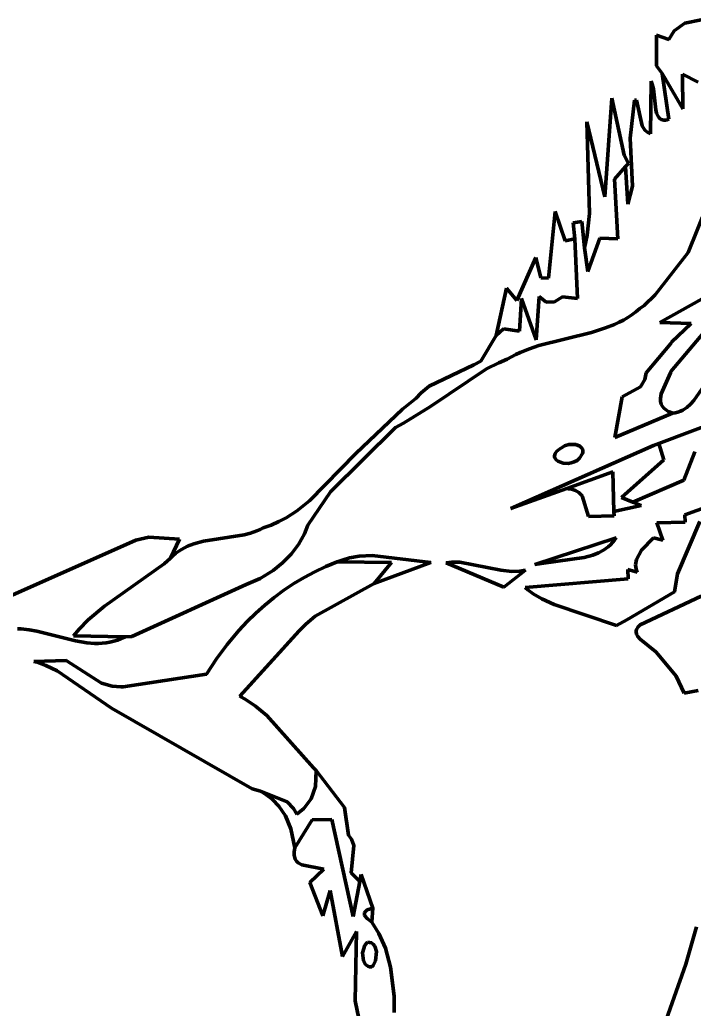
# Model space of a CAD drawing. Header units: millimetres. Extents: x 0 to 8.3, y 0 to 12.4.
# Drawn here: x 3.044 to 4.204, y 6.17 to 7.871 of the extents above; entities that cross this region are included whole.
import ezdxf

# ---------------------------------------------------------------- set-up
doc = ezdxf.new("R2010")
doc.units = ezdxf.units.MM
for name, color, linetype, lineweight in [('color#131313ff', 7, 'CONTINUOUS', 100), ('color#7c7c7cff', 7, 'CONTINUOUS', 100), ('color#c5c5c5ff', 7, 'CONTINUOUS', 100), ('color#ffffffff', 7, 'CONTINUOUS', 100)]:
    doc.layers.add(name, color=color, linetype=linetype, lineweight=lineweight)

msp = doc.modelspace()

# ---------------------------------------------------------------- linework, layer by layer
at = {"layer": 'color#131313ff'}
for p, q in [((4.1603, 7.7001), (4.1484, 7.7788)), ((4.1484, 7.7788), (4.1538, 7.7705)), ((4.1835, 7.7759), (4.1834, 7.7775)), ((4.1834, 7.7775), (4.2107, 7.7641)), ((4.1839, 7.7181), (4.1835, 7.7759)), ((4.1287, 7.6749), (4.1297, 7.7654)), ((4.1297, 7.7654), (4.1316, 7.7607)), ((4.1316, 7.7607), (4.1336, 7.7522)), ((4.1538, 7.7705), (4.1839, 7.7181)), ((4.1336, 7.7522), (4.1376, 7.7165)), ((4.0936, 7.6674), (4.1011, 7.7328)), ((4.1011, 7.7328), (4.1045, 7.7329)), ((4.1045, 7.7329), (4.114, 7.6887)), ((4.1376, 7.7165), (4.139, 7.7109)), ((4.139, 7.7109), (4.141, 7.7062)), ((4.141, 7.7062), (4.1422, 7.7042)), ((4.1422, 7.7042), (4.1437, 7.7024)), ((4.114, 7.6887), (4.1189, 7.6815)), ((4.1437, 7.7024), (4.1453, 7.701)), ((4.1453, 7.701), (4.1471, 7.6999)), ((4.1471, 7.6999), (4.1492, 7.6991)), ((4.1492, 7.6991), (4.1516, 7.6987)), ((4.1516, 7.6987), (4.1542, 7.6988)), ((4.1542, 7.6988), (4.1571, 7.6992)), ((4.1571, 7.6992), (4.1603, 7.7001)), ((4.1189, 7.6815), (4.1242, 7.6772)), ((4.1242, 7.6772), (4.1287, 7.6749)), ((4.0974, 7.5849), (4.0936, 7.6674)), ((4.0668, 7.5973), (4.0859, 7.6188)), ((4.0859, 7.6188), (4.0898, 7.5541)), ((4.0723, 7.4948), (4.0668, 7.5973)), ((4.0898, 7.5541), (4.0974, 7.5849)), ((4.2255, 7.5506), (4.1934, 7.4709)), ((3.9954, 7.5219), (4.0104, 7.5244)), ((3.9988, 7.4946), (3.9954, 7.5219)), ((4.0104, 7.5244), (4.0154, 7.4789)), ((4.0032, 7.3919), (3.9988, 7.4946)), ((4.0207, 7.4386), (4.0414, 7.4959)), ((4.0414, 7.4959), (4.0723, 7.4948)), ((4.0154, 7.4789), (4.0207, 7.4386)), ((4.1934, 7.4709), (4.1365, 7.3985)), ((4.1365, 7.3985), (4.1175, 7.3801)), ((3.9037, 7.3358), (3.9071, 7.3918)), ((3.9071, 7.3918), (3.9318, 7.321)), ((3.9318, 7.321), (3.937, 7.3954)), ((3.937, 7.3954), (3.9494, 7.3858)), ((3.9494, 7.3858), (3.9634, 7.3861)), ((3.9634, 7.3861), (3.9774, 7.3949)), ((3.9774, 7.3949), (4.0032, 7.3919)), ((4.0965, 7.3641), (4.0894, 7.3594)), ((4.1035, 7.3692), (4.0965, 7.3641)), ((4.1103, 7.3748), (4.1035, 7.3692)), ((4.1175, 7.3801), (4.1103, 7.3748)), ((4.067, 7.3476), (4.0515, 7.3414)), ((4.0746, 7.3512), (4.067, 7.3476)), ((4.0821, 7.3551), (4.0746, 7.3512)), ((4.0894, 7.3594), (4.0821, 7.3551)), ((4.1637, 7.2668), (4.2456, 7.3636)), ((3.8634, 7.3283), (3.8761, 7.34)), ((3.8761, 7.34), (3.9037, 7.3358)), ((4.0274, 7.3337), (3.9366, 7.3111)), ((4.0515, 7.3414), (4.0274, 7.3337)), ((3.8371, 7.2842), (3.8634, 7.3283)), ((3.9048, 7.2994), (3.8971, 7.2958)), ((3.9205, 7.3058), (3.9048, 7.2994)), ((3.9366, 7.3111), (3.9205, 7.3058)), ((3.8251, 7.2782), (3.8371, 7.2842)), ((3.8677, 7.2815), (3.8468, 7.271)), ((3.8821, 7.2876), (3.8677, 7.2815)), ((3.8895, 7.2919), (3.8821, 7.2876)), ((3.8971, 7.2958), (3.8895, 7.2919)), ((3.7483, 7.2414), (3.8251, 7.2782)), ((3.8468, 7.271), (3.7502, 7.2065)), ((4.1471, 7.2284), (4.1627, 7.2643)), ((4.1627, 7.2643), (4.1637, 7.2668)), ((4.2305, 7.2564), (4.2033, 7.2165)), ((3.7251, 7.22), (3.7344, 7.2302)), ((3.7344, 7.2302), (3.7483, 7.2414)), ((4.1457, 7.2203), (4.1471, 7.2284)), ((3.7024, 7.2021), (3.7251, 7.22)), ((4.1428, 7.1428), (4.3374, 7.2158)), ((4.1459, 7.2152), (4.1457, 7.2203)), ((4.1472, 7.2104), (4.1459, 7.2152)), ((4.2033, 7.2165), (4.1976, 7.2102)), ((3.6222, 7.1258), (3.7024, 7.2021)), ((3.7502, 7.2065), (3.7043, 7.1776)), ((4.1483, 7.2081), (4.1472, 7.2104)), ((4.1497, 7.2059), (4.1483, 7.2081)), ((4.1515, 7.2038), (4.1497, 7.2059)), ((4.1536, 7.2018), (4.1515, 7.2038)), ((4.1561, 7.1999), (4.1536, 7.2018)), ((4.1591, 7.1981), (4.1561, 7.1999)), ((4.1624, 7.1965), (4.1591, 7.1981)), ((4.1663, 7.195), (4.1624, 7.1965)), ((4.1711, 7.1958), (4.1663, 7.195)), ((4.1757, 7.1969), (4.1711, 7.1958)), ((4.18, 7.1984), (4.1757, 7.1969)), ((4.1839, 7.2002), (4.18, 7.1984)), ((4.1877, 7.2023), (4.1839, 7.2002)), ((4.1912, 7.2047), (4.1877, 7.2023)), ((4.1976, 7.2102), (4.1912, 7.2047)), ((3.7043, 7.1776), (3.6905, 7.1704)), ((3.6905, 7.1704), (3.5787, 7.06)), ((4.1518, 7.1146), (4.1428, 7.1428)), ((4.2049, 7.1286), (4.1861, 7.0796)), ((3.5422, 7.0443), (3.6222, 7.1258)), ((4.0789, 7.0499), (4.1518, 7.1146)), ((4.1861, 7.0796), (4.0984, 7.0422)), ((3.5787, 7.06), (3.5397, 7.0023)), ((3.5199, 7.0268), (3.5422, 7.0443)), ((4.0984, 7.0422), (4.0789, 7.0499)), ((4.1878, 7.0203), (4.2789, 7.0531)), ((3.5021, 7.0153), (3.5199, 7.0268)), ((3.4765, 7.0026), (3.4896, 7.0085)), ((3.4896, 7.0085), (3.5021, 7.0153)), ((4.1397, 7.0064), (4.1884, 7.0079)), ((4.2136, 7.0089), (4.1748, 6.9189)), ((4.1884, 7.0079), (4.1878, 7.0203)), ((3.4412, 6.9887), (3.4522, 6.9926)), ((3.4522, 6.9926), (3.4576, 6.9949)), ((3.4576, 6.9949), (3.4629, 6.9976)), ((3.4629, 6.9976), (3.4765, 7.0026)), ((3.5397, 7.0023), (3.5336, 6.9876)), ((4.15, 6.9764), (4.1397, 7.0064)), ((3.3434, 6.9702), (3.3601, 6.9747)), ((3.3601, 6.9747), (3.4299, 6.9857)), ((3.4299, 6.9857), (3.4412, 6.9887)), ((3.5336, 6.9876), (3.5233, 6.9693)), ((4.1133, 6.9593), (4.1337, 6.9805)), ((4.1337, 6.9805), (4.15, 6.9764)), ((3.3129, 6.9541), (3.3176, 6.9577)), ((3.3176, 6.9577), (3.3225, 6.9608)), ((3.3225, 6.9608), (3.3276, 6.9636)), ((3.3276, 6.9636), (3.3327, 6.9661)), ((3.3327, 6.9661), (3.3434, 6.9702)), ((3.5233, 6.9693), (3.5108, 6.9526)), ((4.1043, 6.9433), (4.1133, 6.9593)), ((3.2926, 6.9362), (3.3038, 6.9458)), ((3.3038, 6.9458), (3.3083, 6.9502)), ((3.3083, 6.9502), (3.3129, 6.9541)), ((3.5108, 6.9526), (3.4963, 6.9377)), ((3.5705, 6.9313), (3.5899, 6.9392)), ((3.5899, 6.9392), (3.6834, 6.9382)), ((4.103, 6.9342), (4.1043, 6.9433)), ((3.1902, 6.8632), (3.2926, 6.9362)), ((3.48, 6.9245), (3.4576, 6.9109)), ((3.4963, 6.9377), (3.48, 6.9245)), ((3.5334, 6.9127), (3.5517, 6.9225)), ((3.5517, 6.9225), (3.5705, 6.9313)), ((3.6834, 6.9382), (3.6536, 6.9023)), ((3.7772, 6.9375), (3.7868, 6.9386)), ((3.8763, 6.8959), (3.7772, 6.9375)), ((3.7868, 6.9386), (3.8011, 6.9386)), ((3.8011, 6.9386), (3.8714, 6.9251)), ((3.8714, 6.9251), (3.8901, 6.9231)), ((3.9136, 6.9249), (3.8763, 6.8959)), ((3.8901, 6.9231), (3.9041, 6.9235)), ((3.9041, 6.9235), (3.9136, 6.9249)), ((4.09, 6.9103), (4.0896, 6.9261)), ((4.0896, 6.9261), (4.1054, 6.9214)), ((4.1038, 6.9267), (4.103, 6.9342)), ((4.1054, 6.9214), (4.1038, 6.9267)), ((3.4576, 6.9109), (3.4333, 6.9006)), ((3.5156, 6.9021), (3.5334, 6.9127)), ((3.9132, 6.8953), (4.09, 6.9103)), ((4.1748, 6.9189), (4.1697, 6.8879)), ((3.4333, 6.9006), (3.2369, 6.8109)), ((3.4817, 6.8782), (3.4984, 6.8905)), ((3.4984, 6.8905), (3.5156, 6.9021)), ((3.6536, 6.9023), (3.5523, 6.8458)), ((3.9177, 6.8915), (3.9132, 6.8953)), ((3.927, 6.8847), (3.9177, 6.8915)), ((4.1697, 6.8879), (4.0877, 6.8396)), ((3.4656, 6.865), (3.4817, 6.8782)), ((3.9419, 6.8758), (3.927, 6.8847)), ((3.9631, 6.8659), (3.9419, 6.8758)), ((4.1106, 6.8312), (4.2155, 6.8806)), ((3.162, 6.8395), (3.1902, 6.8632)), ((3.4502, 6.8512), (3.4656, 6.865)), ((4.0702, 6.8302), (3.9631, 6.8659)), ((3.1464, 6.8237), (3.162, 6.8395)), ((3.4353, 6.8366), (3.4502, 6.8512)), ((3.5523, 6.8458), (3.5361, 6.8325)), ((4.0877, 6.8396), (4.0702, 6.8302)), ((3.1367, 6.8123), (3.1464, 6.8237)), ((3.401, 6.7976), (3.4211, 6.8215)), ((3.4211, 6.8215), (3.4353, 6.8366)), ((3.5249, 6.8211), (3.4225, 6.7083)), ((3.5361, 6.8325), (3.5249, 6.8211)), ((4.104, 6.8191), (4.1041, 6.821)), ((4.1041, 6.821), (4.1046, 6.823)), ((4.1046, 6.823), (4.1055, 6.825)), ((4.1055, 6.825), (4.1068, 6.827)), ((4.1068, 6.827), (4.1084, 6.8291)), ((4.1084, 6.8291), (4.1106, 6.8312)), ((3.2256, 6.8107), (3.1367, 6.8123)), ((3.2369, 6.8109), (3.2256, 6.8107)), ((4.1047, 6.8153), (4.104, 6.8191)), ((4.1065, 6.8117), (4.1047, 6.8153)), ((4.1109, 6.8064), (4.1065, 6.8117)), ((4.1376, 6.7848), (4.1109, 6.8064)), ((3.3824, 6.7725), (3.401, 6.7976)), ((3.0688, 6.7684), (3.1242, 6.7698)), ((3.1242, 6.7698), (3.1849, 6.731)), ((3.3654, 6.7464), (3.3824, 6.7725)), ((4.1417, 6.7799), (4.1376, 6.7848)), ((4.1726, 6.7431), (4.1417, 6.7799)), ((3.0741, 6.7669), (3.0688, 6.7684)), ((3.0894, 6.7615), (3.0741, 6.7669)), ((3.1088, 6.7523), (3.0894, 6.7615)), ((3.2019, 6.6879), (3.1088, 6.7523)), ((3.2222, 6.7247), (3.3654, 6.7464)), ((4.1866, 6.7138), (4.1726, 6.7431)), ((3.1849, 6.731), (3.2031, 6.726)), ((3.2031, 6.726), (3.2183, 6.7247)), ((3.2183, 6.7247), (3.2222, 6.7247)), ((4.2103, 6.718), (4.1866, 6.7138)), ((3.4225, 6.7083), (3.4338, 6.7021)), ((3.4338, 6.7021), (3.4497, 6.6915)), ((3.4441, 6.5492), (3.2019, 6.6879)), ((3.4497, 6.6915), (3.4691, 6.6753)), ((3.4691, 6.6753), (3.5496, 6.5854)), ((3.5496, 6.5854), (3.554, 6.5809)), ((3.554, 6.5809), (3.553, 6.5535)), ((3.458, 6.5452), (3.4441, 6.5492)), ((3.553, 6.5535), (3.5451, 6.5319)), ((3.5041, 6.5269), (3.458, 6.5452)), ((3.5451, 6.5319), (3.5326, 6.5156)), ((3.515, 6.5156), (3.5041, 6.5269)), ((3.5205, 6.5058), (3.515, 6.5156)), ((3.5326, 6.5156), (3.5205, 6.5058)), ((4.1892, 6.2481), (4.2076, 6.3118)), ((4.1011, 5.9972), (4.1892, 6.2481))]:
    msp.add_line(p, q, dxfattribs=at)
at = {"layer": 'color#7c7c7cff'}
for p, q in [((4.0503, 7.567), (4.0623, 7.7364)), ((4.0623, 7.7364), (4.0832, 7.6385)), ((4.024, 7.5383), (4.0191, 7.6955)), ((4.0191, 7.6955), (4.0503, 7.567)), ((4.0832, 7.6385), (4.0908, 7.6242)), ((4.0908, 7.6242), (4.0859, 7.6188)), ((4.0859, 7.6188), (4.0668, 7.5973)), ((4.0668, 7.5973), (4.0723, 7.4948)), ((3.9532, 7.427), (3.9645, 7.5419)), ((3.9645, 7.5419), (3.982, 7.4912)), ((4.0199, 7.5011), (4.024, 7.5383)), ((4.0154, 7.4789), (4.0199, 7.5011)), ((3.982, 7.4912), (3.9988, 7.4946)), ((3.9988, 7.4946), (4.0032, 7.3919)), ((4.0414, 7.4959), (4.0207, 7.4386)), ((4.0723, 7.4948), (4.0414, 7.4959)), ((4.0207, 7.4386), (4.0154, 7.4789)), ((3.8987, 7.3888), (3.9313, 7.4625)), ((3.9313, 7.4625), (3.9402, 7.4274)), ((3.9402, 7.4274), (3.9532, 7.427)), ((3.8634, 7.3283), (3.8809, 7.4101)), ((3.8809, 7.4101), (3.8987, 7.3888)), ((3.9071, 7.3918), (3.9037, 7.3358)), ((3.9318, 7.321), (3.9071, 7.3918)), ((3.937, 7.3954), (3.9318, 7.321)), ((3.9494, 7.3858), (3.937, 7.3954)), ((3.9634, 7.3861), (3.9494, 7.3858)), ((3.9774, 7.3949), (3.9634, 7.3861)), ((4.0032, 7.3919), (3.9774, 7.3949)), ((4.1449, 7.351), (4.2172, 7.3913)), ((4.1984, 7.3489), (4.1449, 7.351)), ((4.2456, 7.3636), (4.1637, 7.2668)), ((4.1645, 7.317), (4.1984, 7.3489)), ((3.8761, 7.34), (3.8634, 7.3283)), ((3.9037, 7.3358), (3.8761, 7.34)), ((4.1212, 7.2641), (4.1638, 7.3146)), ((4.1638, 7.3146), (4.1645, 7.317)), ((4.1189, 7.2527), (4.1212, 7.2641)), ((4.1627, 7.2643), (4.1471, 7.2284)), ((4.1637, 7.2668), (4.1627, 7.2643)), ((4.1116, 7.2403), (4.1189, 7.2527)), ((4.08, 7.2231), (4.1116, 7.2403)), ((4.1471, 7.2284), (4.1457, 7.2203)), ((4.0673, 7.1532), (4.08, 7.2231)), ((4.1457, 7.2203), (4.1459, 7.2152)), ((4.1459, 7.2152), (4.1472, 7.2104)), ((4.1663, 7.195), (4.0673, 7.1532)), ((4.1472, 7.2104), (4.1483, 7.2081)), ((4.1483, 7.2081), (4.1497, 7.2059)), ((4.1497, 7.2059), (4.1515, 7.2038)), ((4.1515, 7.2038), (4.1536, 7.2018)), ((4.1536, 7.2018), (4.1561, 7.1999)), ((4.1561, 7.1999), (4.1591, 7.1981)), ((4.1591, 7.1981), (4.1624, 7.1965)), ((4.1624, 7.1965), (4.1663, 7.195)), ((3.8883, 7.0312), (4.1339, 7.1392)), ((4.1339, 7.1392), (4.1428, 7.1428)), ((4.1428, 7.1428), (4.1518, 7.1146)), ((4.1518, 7.1146), (4.0789, 7.0499)), ((4.0638, 7.0943), (3.9846, 7.0652)), ((4.0658, 7.0258), (4.0638, 7.0943)), ((3.9846, 7.0652), (3.8883, 7.0312)), ((4.0789, 7.0499), (4.0984, 7.0422)), ((4.0984, 7.0422), (4.1125, 7.0363)), ((4.1125, 7.0363), (4.0658, 7.0258)), ((3.0212, 6.8774), (3.2438, 6.9765)), ((3.2438, 6.9765), (3.2664, 6.9821)), ((3.2664, 6.9821), (3.3187, 6.9786)), ((3.3187, 6.9786), (3.3038, 6.9458)), ((3.9298, 6.9348), (4.0698, 6.9807)), ((4.0667, 6.9764), (4.0634, 6.9724)), ((4.0698, 6.9807), (4.0667, 6.9764)), ((4.048, 6.9595), (4.0391, 6.9548)), ((4.0521, 6.9623), (4.048, 6.9595)), ((4.0561, 6.9653), (4.0521, 6.9623)), ((4.0599, 6.9687), (4.0561, 6.9653)), ((4.0634, 6.9724), (4.0599, 6.9687)), ((3.3038, 6.9458), (3.2926, 6.9362)), ((3.5899, 6.9392), (3.6005, 6.9431)), ((3.6834, 6.9382), (3.5899, 6.9392)), ((3.6005, 6.9431), (3.6112, 6.9461)), ((3.6112, 6.9461), (3.6277, 6.949)), ((3.6277, 6.949), (3.65, 6.9503)), ((3.65, 6.9503), (3.7508, 6.9382)), ((4.0145, 6.9466), (3.9447, 6.9374)), ((4.0296, 6.9509), (4.0145, 6.9466)), ((4.0391, 6.9548), (4.0296, 6.9509)), ((3.2926, 6.9362), (3.1902, 6.8632)), ((3.7508, 6.9382), (3.6536, 6.9023)), ((3.6536, 6.9023), (3.6834, 6.9382)), ((3.9447, 6.9374), (3.9298, 6.9348)), ((3.1902, 6.8632), (3.162, 6.8395)), ((3.162, 6.8395), (3.1464, 6.8237)), ((3.047, 6.824), (3.0403, 6.8242)), ((3.0604, 6.8226), (3.047, 6.824)), ((3.0738, 6.8203), (3.0604, 6.8226)), ((3.1401, 6.8036), (3.0738, 6.8203)), ((3.1464, 6.8237), (3.1367, 6.8123)), ((3.1367, 6.8123), (3.2256, 6.8107)), ((3.1599, 6.8002), (3.1401, 6.8036)), ((3.2059, 6.8029), (3.1993, 6.8013)), ((3.2125, 6.805), (3.2059, 6.8029)), ((3.219, 6.8076), (3.2125, 6.805)), ((3.2256, 6.8107), (3.219, 6.8076)), ((3.1731, 6.7992), (3.1599, 6.8002)), ((3.1796, 6.7991), (3.1731, 6.7992)), ((3.1862, 6.7994), (3.1796, 6.7991)), ((3.1928, 6.8002), (3.1862, 6.7994)), ((3.1993, 6.8013), (3.1928, 6.8002)), ((3.553, 6.5535), (3.554, 6.5809)), ((3.554, 6.5809), (3.6026, 6.517)), ((3.5451, 6.5319), (3.553, 6.5535)), ((3.4655, 6.5408), (3.458, 6.5452)), ((3.458, 6.5452), (3.5041, 6.5269)), ((3.4788, 6.5309), (3.4655, 6.5408)), ((3.49, 6.5193), (3.4788, 6.5309)), ((3.5326, 6.5156), (3.5451, 6.5319)), ((3.5012, 6.5029), (3.49, 6.5193)), ((3.5041, 6.5269), (3.515, 6.5156)), ((3.515, 6.5156), (3.5205, 6.5058)), ((3.5205, 6.5058), (3.5326, 6.5156)), ((3.6026, 6.517), (3.6094, 6.4694)), ((3.5106, 6.4807), (3.5012, 6.5029)), ((3.5171, 6.4479), (3.5106, 6.4807)), ((3.5469, 6.4959), (3.5171, 6.4479)), ((3.581, 6.4965), (3.5469, 6.4959)), ((3.6173, 6.3298), (3.581, 6.4965)), ((3.6094, 6.4694), (3.6147, 6.4629)), ((3.6147, 6.4629), (3.6187, 6.4516)), ((3.6187, 6.4516), (3.6138, 6.4046)), ((3.6138, 6.4046), (3.6291, 6.3901)), ((3.6291, 6.3901), (3.6173, 6.3298)), ((3.6418, 6.341), (3.6515, 6.3442)), ((3.6515, 6.3442), (3.6498, 6.3199)), ((3.637, 6.3368), (3.6418, 6.341)), ((3.637, 6.3317), (3.637, 6.3368)), ((3.6419, 6.3257), (3.637, 6.3317)), ((3.6498, 6.3199), (3.6419, 6.3257)), ((3.6338, 6.2673), (3.6376, 6.2803)), ((3.6376, 6.2803), (3.6419, 6.2855)), ((3.6419, 6.2855), (3.6457, 6.2854)), ((3.6457, 6.2854), (3.649, 6.2844)), ((3.649, 6.2844), (3.6517, 6.2825)), ((3.6517, 6.2825), (3.6548, 6.2786)), ((3.6548, 6.2786), (3.6575, 6.2697)), ((3.6352, 6.2536), (3.6338, 6.2673)), ((3.6575, 6.2697), (3.6559, 6.2537)), ((3.6386, 6.2474), (3.6352, 6.2536)), ((3.6425, 6.2444), (3.6386, 6.2474)), ((3.6457, 6.2433), (3.6425, 6.2444)), ((3.6495, 6.2431), (3.6457, 6.2433)), ((3.6518, 6.2455), (3.6495, 6.2431)), ((3.6559, 6.2537), (3.6518, 6.2455))]:
    msp.add_line(p, q, dxfattribs=at)
at = {"layer": 'color#c5c5c5ff'}
for p, q in [((4.169, 7.852), (4.1878, 7.8654)), ((4.1878, 7.8654), (4.2159, 7.8711)), ((4.1389, 7.7922), (4.1391, 7.8449)), ((4.1391, 7.8449), (4.1599, 7.8372)), ((4.1599, 7.8372), (4.169, 7.852)), ((4.1484, 7.7788), (4.1389, 7.7922)), ((4.1538, 7.7705), (4.1484, 7.7788)), ((4.2107, 7.7641), (4.1834, 7.7775)), ((4.1834, 7.7775), (4.1835, 7.7759)), ((4.1835, 7.7759), (4.1839, 7.7181)), ((4.1839, 7.7181), (4.1538, 7.7705)), ((3.9647, 7.1254), (3.9659, 7.1274)), ((3.9659, 7.1274), (3.9677, 7.1295)), ((3.9677, 7.1295), (3.97, 7.1316)), ((3.97, 7.1316), (3.9729, 7.1338)), ((3.9729, 7.1338), (3.9765, 7.136)), ((3.9765, 7.136), (3.9807, 7.1391)), ((3.9807, 7.1391), (3.9881, 7.1414)), ((3.9881, 7.1414), (4.0002, 7.1409)), ((4.0002, 7.1409), (4.0071, 7.1382)), ((4.0071, 7.1382), (4.0107, 7.135)), ((4.0107, 7.135), (4.0121, 7.1323)), ((4.0122, 7.1276), (4.0117, 7.1258)), ((4.0121, 7.1323), (4.0125, 7.1293)), ((4.0125, 7.1293), (4.0122, 7.1276)), ((3.9636, 7.1216), (3.9639, 7.1234)), ((3.9638, 7.1198), (3.9636, 7.1216)), ((3.9643, 7.1181), (3.9638, 7.1198)), ((3.9639, 7.1234), (3.9647, 7.1254)), ((3.9652, 7.1165), (3.9643, 7.1181)), ((3.9664, 7.115), (3.9652, 7.1165)), ((3.9696, 7.1125), (3.9664, 7.115)), ((3.9738, 7.1105), (3.9696, 7.1125)), ((3.9787, 7.1092), (3.9738, 7.1105)), ((3.9868, 7.1087), (3.9787, 7.1092)), ((3.9922, 7.1094), (3.9868, 7.1087)), ((3.9975, 7.1111), (3.9922, 7.1094)), ((4.0023, 7.1138), (3.9975, 7.1111)), ((4.0044, 7.1155), (4.0023, 7.1138)), ((4.0063, 7.1176), (4.0044, 7.1155)), ((4.008, 7.1199), (4.0063, 7.1176)), ((4.0096, 7.122), (4.008, 7.1199)), ((4.0108, 7.1239), (4.0096, 7.122)), ((4.0117, 7.1258), (4.0108, 7.1239)), ((3.9846, 7.0652), (4.0638, 7.0943)), ((4.0638, 7.0943), (4.0658, 7.0258)), ((3.9875, 7.0651), (3.9846, 7.0652)), ((3.9929, 7.0644), (3.9875, 7.0651)), ((3.9997, 7.0623), (3.9929, 7.0644)), ((4.0052, 7.0588), (3.9997, 7.0623)), ((4.0109, 7.0527), (4.0052, 7.0588)), ((4.0218, 7.0173), (4.0109, 7.0527)), ((4.0658, 7.0258), (4.0661, 7.0183)), ((4.0661, 7.0183), (4.0218, 7.0173)), ((3.5171, 6.4479), (3.5469, 6.4959)), ((3.5469, 6.4959), (3.581, 6.4965)), ((3.581, 6.4965), (3.6173, 6.3298)), ((3.5164, 6.4444), (3.5171, 6.4479)), ((3.5159, 6.4382), (3.516, 6.4412)), ((3.516, 6.4354), (3.5159, 6.4382)), ((3.516, 6.4412), (3.5164, 6.4444)), ((3.5164, 6.4329), (3.516, 6.4354)), ((3.5179, 6.4285), (3.5164, 6.4329)), ((3.5202, 6.4248), (3.5179, 6.4285)), ((3.5232, 6.4218), (3.5202, 6.4248)), ((3.529, 6.4185), (3.5232, 6.4218)), ((3.5673, 6.4112), (3.529, 6.4185)), ((3.5431, 6.3882), (3.5673, 6.4112)), ((3.6291, 6.3901), (3.6311, 6.4022)), ((3.6311, 6.4022), (3.6515, 6.3442)), ((3.5656, 6.3307), (3.5431, 6.3882)), ((3.6173, 6.3298), (3.6291, 6.3901)), ((3.5777, 6.3745), (3.5656, 6.3307)), ((3.5993, 6.2609), (3.5777, 6.3745)), ((3.6515, 6.3442), (3.6418, 6.341)), ((3.6418, 6.341), (3.637, 6.3368)), ((3.637, 6.3368), (3.637, 6.3317)), ((3.637, 6.3317), (3.6419, 6.3257)), ((3.6419, 6.3257), (3.6498, 6.3199)), ((3.6498, 6.3199), (3.6615, 6.3006)), ((3.6235, 6.3043), (3.5993, 6.2609)), ((3.621, 6.185), (3.6235, 6.3043)), ((3.6615, 6.3006), (3.6728, 6.2751)), ((3.6376, 6.2803), (3.6338, 6.2673)), ((3.6419, 6.2855), (3.6376, 6.2803)), ((3.6457, 6.2854), (3.6419, 6.2855)), ((3.649, 6.2844), (3.6457, 6.2854)), ((3.6517, 6.2825), (3.649, 6.2844)), ((3.6548, 6.2786), (3.6517, 6.2825)), ((3.6575, 6.2697), (3.6548, 6.2786)), ((3.6338, 6.2673), (3.6352, 6.2536)), ((3.6559, 6.2537), (3.6575, 6.2697)), ((3.6728, 6.2751), (3.6819, 6.2429)), ((3.6352, 6.2536), (3.6386, 6.2474)), ((3.6386, 6.2474), (3.6425, 6.2444)), ((3.6425, 6.2444), (3.6457, 6.2433)), ((3.6457, 6.2433), (3.6495, 6.2431)), ((3.6495, 6.2431), (3.6518, 6.2455)), ((3.6518, 6.2455), (3.6559, 6.2537)), ((3.6819, 6.2429), (3.6878, 6.1927)), ((3.6878, 6.1927), (3.6877, 6.1647)), ((3.6272, 6.1543), (3.621, 6.185))]:
    msp.add_line(p, q, dxfattribs=at)
at = {"layer": 'color#ffffffff'}
for p, q in [((4.1878, 7.8654), (4.169, 7.852)), ((4.2159, 7.8711), (4.1878, 7.8654)), ((4.1391, 7.8449), (4.1389, 7.7922)), ((4.1599, 7.8372), (4.1391, 7.8449)), ((4.169, 7.852), (4.1599, 7.8372)), ((4.1389, 7.7922), (4.1484, 7.7788)), ((4.1484, 7.7788), (4.1603, 7.7001)), ((4.1297, 7.7654), (4.1287, 7.6749)), ((4.1316, 7.7607), (4.1297, 7.7654)), ((4.1336, 7.7522), (4.1316, 7.7607)), ((4.1376, 7.7165), (4.1336, 7.7522)), ((4.0623, 7.7364), (4.0503, 7.567)), ((4.0832, 7.6385), (4.0623, 7.7364)), ((4.1011, 7.7328), (4.0936, 7.6674)), ((4.1045, 7.7329), (4.1011, 7.7328)), ((4.114, 7.6887), (4.1045, 7.7329)), ((4.139, 7.7109), (4.1376, 7.7165)), ((4.141, 7.7062), (4.139, 7.7109)), ((4.1422, 7.7042), (4.141, 7.7062)), ((4.1437, 7.7024), (4.1422, 7.7042)), ((4.0503, 7.567), (4.0191, 7.6955)), ((4.0191, 7.6955), (4.024, 7.5383)), ((4.1189, 7.6815), (4.114, 7.6887)), ((4.1453, 7.701), (4.1437, 7.7024)), ((4.1471, 7.6999), (4.1453, 7.701)), ((4.1492, 7.6991), (4.1471, 7.6999)), ((4.1516, 7.6987), (4.1492, 7.6991)), ((4.1542, 7.6988), (4.1516, 7.6987)), ((4.1571, 7.6992), (4.1542, 7.6988)), ((4.1603, 7.7001), (4.1571, 7.6992)), ((4.1242, 7.6772), (4.1189, 7.6815)), ((4.1287, 7.6749), (4.1242, 7.6772)), ((4.0936, 7.6674), (4.0974, 7.5849)), ((4.0908, 7.6242), (4.0832, 7.6385)), ((4.0859, 7.6188), (4.0908, 7.6242)), ((4.0898, 7.5541), (4.0859, 7.6188)), ((4.0974, 7.5849), (4.0898, 7.5541)), ((3.9645, 7.5419), (3.9532, 7.427)), ((3.982, 7.4912), (3.9645, 7.5419)), ((4.024, 7.5383), (4.0199, 7.5011)), ((4.1934, 7.4709), (4.2255, 7.5506)), ((4.0104, 7.5244), (3.9954, 7.5219)), ((3.9954, 7.5219), (3.9988, 7.4946)), ((4.0154, 7.4789), (4.0104, 7.5244)), ((4.0199, 7.5011), (4.0154, 7.4789)), ((3.9988, 7.4946), (3.982, 7.4912)), ((4.1365, 7.3985), (4.1934, 7.4709)), ((3.9313, 7.4625), (3.8987, 7.3888)), ((3.9402, 7.4274), (3.9313, 7.4625)), ((3.9532, 7.427), (3.9402, 7.4274)), ((3.8809, 7.4101), (3.8634, 7.3283)), ((3.8987, 7.3888), (3.8809, 7.4101)), ((4.1175, 7.3801), (4.1365, 7.3985)), ((4.2172, 7.3913), (4.1449, 7.351)), ((4.0894, 7.3594), (4.0965, 7.3641)), ((4.0965, 7.3641), (4.1035, 7.3692)), ((4.1035, 7.3692), (4.1103, 7.3748)), ((4.1103, 7.3748), (4.1175, 7.3801)), ((4.0515, 7.3414), (4.067, 7.3476)), ((4.067, 7.3476), (4.0746, 7.3512)), ((4.0746, 7.3512), (4.0821, 7.3551)), ((4.0821, 7.3551), (4.0894, 7.3594)), ((4.1449, 7.351), (4.1984, 7.3489)), ((4.1984, 7.3489), (4.1645, 7.317)), ((3.9366, 7.3111), (4.0274, 7.3337)), ((4.0274, 7.3337), (4.0515, 7.3414)), ((3.8634, 7.3283), (3.8371, 7.2842)), ((4.1638, 7.3146), (4.1212, 7.2641)), ((4.1645, 7.317), (4.1638, 7.3146)), ((3.8971, 7.2958), (3.9048, 7.2994)), ((3.9048, 7.2994), (3.9205, 7.3058)), ((3.9205, 7.3058), (3.9366, 7.3111)), ((3.8371, 7.2842), (3.8251, 7.2782)), ((3.8468, 7.271), (3.8677, 7.2815)), ((3.8677, 7.2815), (3.8821, 7.2876)), ((3.8821, 7.2876), (3.8895, 7.2919)), ((3.8895, 7.2919), (3.8971, 7.2958)), ((3.8251, 7.2782), (3.7483, 7.2414)), ((3.7502, 7.2065), (3.8468, 7.271)), ((4.1212, 7.2641), (4.1189, 7.2527)), ((4.1189, 7.2527), (4.1116, 7.2403)), ((4.2033, 7.2165), (4.2305, 7.2564)), ((3.7344, 7.2302), (3.7251, 7.22)), ((3.7483, 7.2414), (3.7344, 7.2302)), ((4.1116, 7.2403), (4.08, 7.2231)), ((3.7251, 7.22), (3.7024, 7.2021)), ((4.08, 7.2231), (4.0673, 7.1532)), ((4.3374, 7.2158), (4.1428, 7.1428)), ((4.1976, 7.2102), (4.2033, 7.2165)), ((3.7024, 7.2021), (3.6222, 7.1258)), ((3.7043, 7.1776), (3.7502, 7.2065)), ((4.0673, 7.1532), (4.1663, 7.195)), ((4.1663, 7.195), (4.1711, 7.1958)), ((4.1711, 7.1958), (4.1757, 7.1969)), ((4.1757, 7.1969), (4.18, 7.1984)), ((4.18, 7.1984), (4.1839, 7.2002)), ((4.1839, 7.2002), (4.1877, 7.2023)), ((4.1877, 7.2023), (4.1912, 7.2047)), ((4.1912, 7.2047), (4.1976, 7.2102)), ((3.6905, 7.1704), (3.7043, 7.1776)), ((3.5787, 7.06), (3.6905, 7.1704)), ((4.1339, 7.1392), (3.8883, 7.0312)), ((3.9659, 7.1274), (3.9647, 7.1254)), ((3.9677, 7.1295), (3.9659, 7.1274)), ((3.97, 7.1316), (3.9677, 7.1295)), ((3.9729, 7.1338), (3.97, 7.1316)), ((3.9765, 7.136), (3.9729, 7.1338)), ((3.9807, 7.1391), (3.9765, 7.136)), ((3.9881, 7.1414), (3.9807, 7.1391)), ((4.0002, 7.1409), (3.9881, 7.1414)), ((4.0071, 7.1382), (4.0002, 7.1409)), ((4.0107, 7.135), (4.0071, 7.1382)), ((4.0121, 7.1323), (4.0107, 7.135)), ((4.0117, 7.1258), (4.0122, 7.1276)), ((4.0125, 7.1293), (4.0121, 7.1323)), ((4.0122, 7.1276), (4.0125, 7.1293)), ((4.1428, 7.1428), (4.1339, 7.1392)), ((4.1861, 7.0796), (4.2049, 7.1286)), ((3.6222, 7.1258), (3.5422, 7.0443)), ((3.9639, 7.1234), (3.9636, 7.1216)), ((3.9636, 7.1216), (3.9638, 7.1198)), ((3.9638, 7.1198), (3.9643, 7.1181)), ((3.9647, 7.1254), (3.9639, 7.1234)), ((3.9643, 7.1181), (3.9652, 7.1165)), ((3.9652, 7.1165), (3.9664, 7.115)), ((3.9664, 7.115), (3.9696, 7.1125)), ((3.9696, 7.1125), (3.9738, 7.1105)), ((3.9738, 7.1105), (3.9787, 7.1092)), ((3.9787, 7.1092), (3.9868, 7.1087)), ((3.9868, 7.1087), (3.9922, 7.1094)), ((3.9922, 7.1094), (3.9975, 7.1111)), ((3.9975, 7.1111), (4.0023, 7.1138)), ((4.0023, 7.1138), (4.0044, 7.1155)), ((4.0044, 7.1155), (4.0063, 7.1176)), ((4.0063, 7.1176), (4.008, 7.1199)), ((4.008, 7.1199), (4.0096, 7.122)), ((4.0096, 7.122), (4.0108, 7.1239)), ((4.0108, 7.1239), (4.0117, 7.1258)), ((4.0984, 7.0422), (4.1861, 7.0796)), ((3.5397, 7.0023), (3.5787, 7.06)), ((3.8883, 7.0312), (3.9846, 7.0652)), ((3.9846, 7.0652), (3.9875, 7.0651)), ((3.9875, 7.0651), (3.9929, 7.0644)), ((3.9929, 7.0644), (3.9997, 7.0623)), ((3.9997, 7.0623), (4.0052, 7.0588)), ((4.0052, 7.0588), (4.0109, 7.0527)), ((3.5422, 7.0443), (3.5199, 7.0268)), ((4.0109, 7.0527), (4.0218, 7.0173)), ((4.1125, 7.0363), (4.0984, 7.0422)), ((4.2789, 7.0531), (4.1878, 7.0203)), ((3.5199, 7.0268), (3.5021, 7.0153)), ((4.0658, 7.0258), (4.1125, 7.0363)), ((4.0661, 7.0183), (4.0658, 7.0258)), ((3.4896, 7.0085), (3.4765, 7.0026)), ((3.5021, 7.0153), (3.4896, 7.0085)), ((4.0218, 7.0173), (4.0661, 7.0183)), ((4.1884, 7.0079), (4.1397, 7.0064)), ((4.1748, 6.9189), (4.2136, 7.0089)), ((4.1878, 7.0203), (4.1884, 7.0079)), ((3.4522, 6.9926), (3.4412, 6.9887)), ((3.4576, 6.9949), (3.4522, 6.9926)), ((3.4629, 6.9976), (3.4576, 6.9949)), ((3.4765, 7.0026), (3.4629, 6.9976)), ((3.5336, 6.9876), (3.5397, 7.0023)), ((4.1397, 7.0064), (4.15, 6.9764)), ((3.2438, 6.9765), (3.0212, 6.8774)), ((3.2664, 6.9821), (3.2438, 6.9765)), ((3.3187, 6.9786), (3.2664, 6.9821)), ((3.3038, 6.9458), (3.3187, 6.9786)), ((3.3601, 6.9747), (3.3434, 6.9702)), ((3.4299, 6.9857), (3.3601, 6.9747)), ((3.4412, 6.9887), (3.4299, 6.9857)), ((3.5233, 6.9693), (3.5336, 6.9876)), ((4.0698, 6.9807), (3.9298, 6.9348)), ((4.0634, 6.9724), (4.0667, 6.9764)), ((4.0667, 6.9764), (4.0698, 6.9807)), ((4.1337, 6.9805), (4.1133, 6.9593)), ((4.15, 6.9764), (4.1337, 6.9805)), ((3.3176, 6.9577), (3.3129, 6.9541)), ((3.3225, 6.9608), (3.3176, 6.9577)), ((3.3276, 6.9636), (3.3225, 6.9608)), ((3.3327, 6.9661), (3.3276, 6.9636)), ((3.3434, 6.9702), (3.3327, 6.9661)), ((3.5108, 6.9526), (3.5233, 6.9693)), ((4.0391, 6.9548), (4.048, 6.9595)), ((4.048, 6.9595), (4.0521, 6.9623)), ((4.0521, 6.9623), (4.0561, 6.9653)), ((4.0561, 6.9653), (4.0599, 6.9687)), ((4.0599, 6.9687), (4.0634, 6.9724)), ((4.1133, 6.9593), (4.1043, 6.9433)), ((3.3083, 6.9502), (3.3038, 6.9458)), ((3.3129, 6.9541), (3.3083, 6.9502)), ((3.4963, 6.9377), (3.5108, 6.9526)), ((3.5899, 6.9392), (3.5705, 6.9313)), ((3.6005, 6.9431), (3.5899, 6.9392)), ((3.6112, 6.9461), (3.6005, 6.9431)), ((3.6277, 6.949), (3.6112, 6.9461)), ((3.65, 6.9503), (3.6277, 6.949)), ((3.7508, 6.9382), (3.65, 6.9503)), ((3.9447, 6.9374), (4.0145, 6.9466)), ((4.0145, 6.9466), (4.0296, 6.9509)), ((4.0296, 6.9509), (4.0391, 6.9548)), ((4.1043, 6.9433), (4.103, 6.9342)), ((3.4576, 6.9109), (3.48, 6.9245)), ((3.48, 6.9245), (3.4963, 6.9377)), ((3.5517, 6.9225), (3.5334, 6.9127)), ((3.5705, 6.9313), (3.5517, 6.9225)), ((3.6536, 6.9023), (3.7508, 6.9382)), ((3.7868, 6.9386), (3.7772, 6.9375)), ((3.7772, 6.9375), (3.8763, 6.8959)), ((3.8011, 6.9386), (3.7868, 6.9386)), ((3.8714, 6.9251), (3.8011, 6.9386)), ((3.8901, 6.9231), (3.8714, 6.9251)), ((3.8763, 6.8959), (3.9136, 6.9249)), ((3.9041, 6.9235), (3.8901, 6.9231)), ((3.9136, 6.9249), (3.9041, 6.9235)), ((3.9298, 6.9348), (3.9447, 6.9374)), ((4.1054, 6.9214), (4.0896, 6.9261)), ((4.0896, 6.9261), (4.09, 6.9103)), ((4.103, 6.9342), (4.1038, 6.9267)), ((4.1038, 6.9267), (4.1054, 6.9214)), ((3.4333, 6.9006), (3.4576, 6.9109)), ((3.5334, 6.9127), (3.5156, 6.9021)), ((4.09, 6.9103), (3.9132, 6.8953)), ((4.1697, 6.8879), (4.1748, 6.9189)), ((3.2369, 6.8109), (3.4333, 6.9006)), ((3.4984, 6.8905), (3.4817, 6.8782)), ((3.5156, 6.9021), (3.4984, 6.8905)), ((3.5523, 6.8458), (3.6536, 6.9023)), ((3.9132, 6.8953), (3.9177, 6.8915)), ((3.9177, 6.8915), (3.927, 6.8847)), ((4.0877, 6.8396), (4.1697, 6.8879)), ((3.4817, 6.8782), (3.4656, 6.865)), ((3.927, 6.8847), (3.9419, 6.8758)), ((3.9419, 6.8758), (3.9631, 6.8659)), ((4.2155, 6.8806), (4.1106, 6.8312)), ((3.4656, 6.865), (3.4502, 6.8512)), ((3.9631, 6.8659), (4.0702, 6.8302)), ((3.4502, 6.8512), (3.4353, 6.8366)), ((3.5361, 6.8325), (3.5523, 6.8458)), ((4.0702, 6.8302), (4.0877, 6.8396)), ((3.0403, 6.8242), (3.047, 6.824)), ((3.047, 6.824), (3.0604, 6.8226)), ((3.0604, 6.8226), (3.0738, 6.8203)), ((3.0738, 6.8203), (3.1401, 6.8036)), ((3.4211, 6.8215), (3.401, 6.7976)), ((3.4353, 6.8366), (3.4211, 6.8215)), ((3.4225, 6.7083), (3.5249, 6.8211)), ((3.5249, 6.8211), (3.5361, 6.8325)), ((4.1041, 6.821), (4.104, 6.8191)), ((4.1046, 6.823), (4.1041, 6.821)), ((4.1055, 6.825), (4.1046, 6.823)), ((4.1068, 6.827), (4.1055, 6.825)), ((4.1084, 6.8291), (4.1068, 6.827)), ((4.1106, 6.8312), (4.1084, 6.8291)), ((3.1401, 6.8036), (3.1599, 6.8002)), ((3.1993, 6.8013), (3.2059, 6.8029)), ((3.2059, 6.8029), (3.2125, 6.805)), ((3.2125, 6.805), (3.219, 6.8076)), ((3.219, 6.8076), (3.2256, 6.8107)), ((3.2256, 6.8107), (3.2369, 6.8109)), ((4.104, 6.8191), (4.1047, 6.8153)), ((4.1047, 6.8153), (4.1065, 6.8117)), ((4.1065, 6.8117), (4.1109, 6.8064)), ((4.1109, 6.8064), (4.1376, 6.7848)), ((3.1599, 6.8002), (3.1731, 6.7992)), ((3.1731, 6.7992), (3.1796, 6.7991)), ((3.1796, 6.7991), (3.1862, 6.7994)), ((3.1862, 6.7994), (3.1928, 6.8002)), ((3.1928, 6.8002), (3.1993, 6.8013)), ((3.401, 6.7976), (3.3824, 6.7725)), ((3.1242, 6.7698), (3.0688, 6.7684)), ((3.1849, 6.731), (3.1242, 6.7698)), ((3.3824, 6.7725), (3.3654, 6.7464)), ((4.1376, 6.7848), (4.1417, 6.7799)), ((4.1417, 6.7799), (4.1726, 6.7431)), ((3.0688, 6.7684), (3.0741, 6.7669)), ((3.0741, 6.7669), (3.0894, 6.7615)), ((3.0894, 6.7615), (3.1088, 6.7523)), ((3.1088, 6.7523), (3.2019, 6.6879)), ((3.3654, 6.7464), (3.2222, 6.7247)), ((4.1726, 6.7431), (4.1866, 6.7138)), ((3.2031, 6.726), (3.1849, 6.731)), ((3.2183, 6.7247), (3.2031, 6.726)), ((3.2222, 6.7247), (3.2183, 6.7247)), ((4.1866, 6.7138), (4.2103, 6.718)), ((3.4338, 6.7021), (3.4225, 6.7083)), ((3.4497, 6.6915), (3.4338, 6.7021)), ((3.2019, 6.6879), (3.4441, 6.5492)), ((3.4691, 6.6753), (3.4497, 6.6915)), ((3.5496, 6.5854), (3.4691, 6.6753)), ((3.554, 6.5809), (3.5496, 6.5854)), ((3.6026, 6.517), (3.554, 6.5809)), ((3.4441, 6.5492), (3.458, 6.5452)), ((3.458, 6.5452), (3.4655, 6.5408)), ((3.4655, 6.5408), (3.4788, 6.5309)), ((3.4788, 6.5309), (3.49, 6.5193)), ((3.49, 6.5193), (3.5012, 6.5029)), ((3.6094, 6.4694), (3.6026, 6.517)), ((3.5012, 6.5029), (3.5106, 6.4807)), ((3.5106, 6.4807), (3.5171, 6.4479)), ((3.6147, 6.4629), (3.6094, 6.4694)), ((3.6187, 6.4516), (3.6147, 6.4629)), ((3.5171, 6.4479), (3.5164, 6.4444)), ((3.6138, 6.4046), (3.6187, 6.4516)), ((3.516, 6.4412), (3.5159, 6.4382)), ((3.5159, 6.4382), (3.516, 6.4354)), ((3.5164, 6.4444), (3.516, 6.4412)), ((3.516, 6.4354), (3.5164, 6.4329)), ((3.5164, 6.4329), (3.5179, 6.4285)), ((3.5179, 6.4285), (3.5202, 6.4248)), ((3.5202, 6.4248), (3.5232, 6.4218)), ((3.5232, 6.4218), (3.529, 6.4185)), ((3.529, 6.4185), (3.5673, 6.4112)), ((3.5673, 6.4112), (3.5431, 6.3882)), ((3.6291, 6.3901), (3.6138, 6.4046)), ((3.6311, 6.4022), (3.6291, 6.3901)), ((3.6515, 6.3442), (3.6311, 6.4022)), ((3.5431, 6.3882), (3.5656, 6.3307)), ((3.5656, 6.3307), (3.5777, 6.3745)), ((3.5777, 6.3745), (3.5993, 6.2609)), ((3.6498, 6.3199), (3.6515, 6.3442)), ((3.6615, 6.3006), (3.6498, 6.3199)), ((4.2076, 6.3118), (4.1892, 6.2481)), ((3.5993, 6.2609), (3.6235, 6.3043)), ((3.6235, 6.3043), (3.621, 6.185)), ((3.6728, 6.2751), (3.6615, 6.3006)), ((3.6819, 6.2429), (3.6728, 6.2751)), ((3.6878, 6.1927), (3.6819, 6.2429)), ((4.1892, 6.2481), (4.1011, 5.9972)), ((3.6877, 6.1647), (3.6878, 6.1927)), ((3.621, 6.185), (3.6272, 6.1543))]:
    msp.add_line(p, q, dxfattribs=at)

doc.saveas('drawing.dxf')
